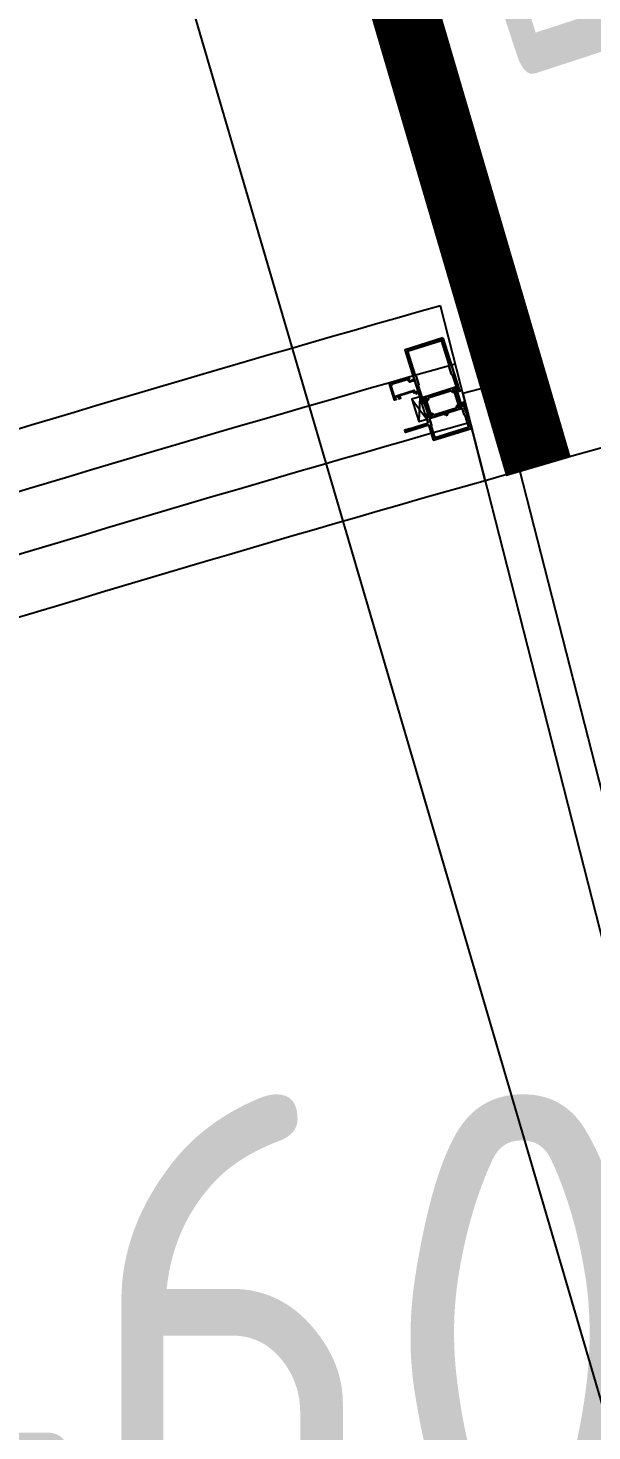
# Model space of a CAD drawing. Header units: inches. Extents: x 0 to 1813292486, y 0 to 3473589894.
# Drawn here: x 600664805 to 600665431, y 3473204494 to 3473206049 of the extents above; entities that cross this region are included whole.
import ezdxf

# ---------------------------------------------------------------- set-up
doc = ezdxf.new("R2010")
doc.units = ezdxf.units.IN
doc.header["$LTSCALE"] = 1000
doc.header["$MEASUREMENT"] = 0
for name, color, linetype in [('A-Anno-Note', 241, 'Continuous'), ('AX-MALL-DIM-P02$0$A-Anno-Dims', 3, 'Continuous'), ('AX-MALL-DIM-SY-P02$0$DIM_IDEN', 3, 'Continuous'), ('AX-MALL-P02-200$0$A-Anno-Note', 241, 'Continuous'), ('AX-MALL-WALL-P02$0$A-Anno-Note', 241, 'Continuous'), ('AX-MALL-WALL-P02-QT$0$A-Anno-Note', 241, 'Continuous'), ('AX-MALL-WALL-P02-QT$0$A-Curt', 151, 'Continuous'), ('AX-MALL-WALL-P02-QT$0$A-Detl-Patt', 8, 'Continuous'), ('AX-MALL-WALL-P02-QT$0$A-Detl-Thin', 131, 'Continuous'), ('AX-MALL-WALL-P02-QT$0$A-Wind', 4, 'Continuous'), ('AX-MALL-WALL-P02-QT$0$GASKET', 2, 'Continuous'), ('AX-MALL-WALL-P02-QT$0$STSF', 2, 'Continuous'), ('AX-MALL-WORD-P02$0$A-Wind-Iden', 11, 'Continuous')]:
    doc.layers.add(name, color=color, linetype=linetype)
doc.layers.add('AX-MALL-WALL-P02-QT$0$AM_SUPPR', color=6, linetype='Continuous', lineweight=30)
doc.styles.add('AX-MALL-DIM-P02$0$_TCH_DIM_T3', font='gbenor.shx')
doc.styles.add('AX-MALL-WORD-P02$0$_TCH_WINDOW', font='gbenor.shx', dxfattribs={"bigfont": 'gbcbig.shx'})
doc.dimstyles.new('AX-MALL-DIM-P02$0$_TCH_ARCH&&180', dxfattribs={"dimtxt": 535.5, "dimasz": 270, "dimexe": 450, "dimexo": 450, "dimgap": 137.25, "dimtad": 1, "dimdec": 0, "dimzin": 0, "dimdsep": 46, "dimtxsty": 'AX-MALL-DIM-P02$0$_TCH_DIM_T3', "dimblk": 'AX-MALL-DIM-P02$0$_ArchTick', "dimcen": 0.09, "dimclrt": 7, "dimazin": 2, "dimtfac": 1, "dimtdec": 0, "dimtix": 1, "dimtmove": 2, "dimatfit": 3, "dimfxl": 500, "dimtolj": 1, "dimtzin": 0, "dimarcsym": 0})

# ---------------------------------------------------------------- blocks, each defined once
blk = doc.blocks.new('AX-MALL-WORD-P02')
at = {"layer": 'AX-MALL-WORD-P02$0$A-Wind-Iden', "style": 'AX-MALL-WORD-P02$0$_TCH_WINDOW', "width": 0.7}
blk.add_text('LC1210', height=446.25, rotation=357.6702095290143, dxfattribs=at).set_placement((600461084.6078929, 3473036353.341724))
blk = doc.blocks.new('AX-MALL-WALL-P02-QT$0$tj')
at = {"layer": 'AX-MALL-WALL-P02-QT$0$A-Detl-Patt'}
h = blk.add_hatch(dxfattribs=at)
h.set_pattern_fill('STEEL', color=256, scale=100.0000000000001, angle=50.43183869082386)
h.set_pattern_definition([(75.00000000004839, (-14278.19445574284, 156289.8254051208), (-153.3407249234246, 41.08752340989569), []), (75.00000000004839, (-14317.88195610046, 156358.5661673546), (-153.3407249234246, 41.08752340989569), [])])
edge = h.paths.add_edge_path()
edge.add_arc((274302.9537697641, 370915.3693751197), 354853.2281302969, 270.9601093956941, 275.9513128638887)
edge.add_line((311095.3180618286, 17974.67259407043), (323404.2928284407, 17664.898229599))
edge.add_arc((337498.5854798314, -5423.033113246463), 27049.98445535583, 84.4296474408203, 121.40245730350341, ccw=False)
edge.add_line((340124.270958662, 21499.21483898163), (352435.6233639717, 23411.5238032341))
edge.add_line((352435.6233639717, 23411.5238032341), (352460.3320846558, 23263.57286787033))
edge.add_arc((262948.9762239404, 558936.3422532297), 543099.989586636, 279.486523026639, 288.5053300047131)
edge.add_line((435325.042740941, 43917.80823612213), (435185.9318172932, 44187.60760259628))
edge.add_arc((262948.9762341097, 558936.342259489), 542799.9895904897, 279.51816553668203, 288.50044427399206, ccw=False)
edge.add_line((352706.5441896915, 23608.95860147476), (352681.7270303965, 23756.88773488998))
edge.add_line((352681.7270303965, 23756.88773488998), (340117.7681742907, 21803.84383869171))
edge.add_arc((337510.0970116529, -5455.006554111635), 27383.29552171703, 84.53552636432372, 121.2026843873002)
edge.add_line((323323.7129554749, 17967.02113437653), (311085.7617697716, 18275.00808191299))
edge.add_arc((274273.8104503512, 371474.5356685471), 355112.6948552598, 270.96411062040687, 275.9501261722048, ccw=False)
edge.add_line((280248.9759351015, 16412.11376953125), (280248.9759185314, 16111.96136569977))
blk = doc.blocks.new('AX-MALL-WALL-P02-QT$0$A$C45704BEF')
at = {"color": 3, "ltscale": 10}
blk.add_lwpolyline([(18.80000000074506, -25.00024726614356), (17.5, -25.00024726614356), (17.5, -23.00024726614356), (15.49870925210416, -23.00024726614356), (15.49870925210416, -6.999231616035104), (18.4997000452131, -6.999231616035104), (18.49987648613751, -5.299231618642807, 0.4142135623695433), (18.19987648539245, -4.999231617897749), (17.80005405470729, -4.999231617897749, 0.4140000559725384), (17.50005413405597, -5.299012914299965), (17.49969883821905, -5.699499286711216, -0.483847094079415), (17.13052784092724, -5.991148311644793), (15.89966636151075, -5.699231617152691), (15.89966636151075, -1.299031617119908), (17.1397417280823, -1.005294770002365, -0.4741802569087657), (17.49969902634621, -1.298974558711052), (17.50005413405597, -1.699460931122303, 0.4140000559734259), (17.80005405470729, -1.999242229387164), (18.19987648539245, -1.999242229387164, 0.4142135624494586), (18.49987648613751, -1.699242228642106), (18.49987648613751, 0.0007206704467535019), (0, 0), (0, -22.90028521977365), (1, -22.90028521977365), (1, -22.40028521977365), (3, -22.40028521977365, -0.414213562373095), (3.5, -22.90028521977365), (3.5, -25.00028521940112), (2.913615984842181, -25.46520863845944, 0.4988684829111732), (2.92562854103744, -25.94440526142716), (5.025628542527556, -27.44440526142716, 0.8192868568614478), (5.455046217888594, -27.04232501238585), (4.5, -25.50028521940112), (4.5, -22.90028521977365, 0.414213562373095), (3, -21.40028521977365), (1, -21.40028521977365), (1, -3.19995454326272, -0.4142094303452601), (3.199968963861465, -0.9999545440077782), (14.5, -0.9996059481054544), (14.5, -5.999231616035104), (14.5, -5.999231616035104), (14.5, -24.00024726614356), (16.5, -24.00024726614356), (16.5, -25.00024726614356), (16.5, -27.20351210050285, 0.6582415972160955), (17.34365977905691, -27.56668968312442), (19.14365977980196, -25.86342484690249, 0.6827143578984822), (18.79383949562907, -25.00028521940112)], format="xyb", dxfattribs=at)
blk = doc.blocks.new('AX-MALL-WALL-P02-QT$0$尺寸分格点')
at = {"ltscale": 10}
h = blk.add_hatch(color=1, dxfattribs=at)
h.dxf.hatch_style = 1
edge = h.paths.add_edge_path()
edge.add_line((0, -1.5), (-5.470445860503725e-37, 1.862645149230957e-09))
edge.add_line((0, 1.862645149230957e-09), (-1.5, 0))
edge.add_arc((0, 0), 1.5, 180, 270)
edge = h.paths.add_edge_path()
edge.add_line((0, 1.5), (5.470445846917725e-37, 1.862645149230957e-09))
edge.add_line((0, 1.862645149230957e-09), (1.5, 0))
edge.add_arc((0, 0), 1.5, 0, 90)
for p, q in [((-2.5, 0), (2.5, 0)), ((0, -2.5), (0, 2.5))]:
    blk.add_line(p, q)
blk.add_circle((0, 0), 1.5)
blk = doc.blocks.new('AX-MALL-WALL-P02-QT$0$定位点')
blk.add_blockref('AX-MALL-WALL-P02-QT$0$尺寸分格点', (0, 0))
blk = doc.blocks.new('AX-MALL-WALL-P02-QT$0$A$C40565891')
h = blk.add_hatch()
h.set_pattern_fill('NET', color=6, scale=0.5, angle=315)
h.set_pattern_definition([(225.0000000000001, (-8954763.885715963, -14331520.94940183), (-1.122532015133644, 1.122532015133643), []), (135.0000000000001, (-8954763.885715963, -14331520.94940183), (1.122532015133643, 1.122532015133644), [])])
edge = h.paths.add_edge_path()
edge.add_line((-2.873205080628395, -1), (-17.1267949193716, -1))
edge.add_arc((-17.12679491817267, -2.000000000321539), 1.000000000321539, 90.00000006869386, 120.0000000686844)
edge.add_line((-17.6267949193716, -1.133974596858025), (-19.29999999888241, -2.099999999627471))
edge.add_line((-19.29999999888241, -2.099999999627471), (-19.59999999962747, -2.099999999627471))
edge.add_arc((-19.60000000055891, -1.700000000186378), 0.3999999994410928, 180.0000001333858, 270.00000013341844, ccw=False)
edge.add_line((-20, -1.700000001117587), (-20, 1.699999999254942))
edge.add_arc((-19.59999999962758, 1.699999999255055), 0.4000000003724153, 89.99999999998369, 180.0000000000163, ccw=False)
edge.add_line((-19.59999999962747, 2.099999999627471), (-19.29999999888241, 2.099999999627471))
edge.add_line((-19.29999999888241, 2.099999999627471), (-17.6267949193716, 1.133974596858025))
edge.add_arc((-17.12679491817268, 2.000000000321516), 1.000000000321515, 239.9999999313152, 269.9999999313065)
edge.add_line((-17.1267949193716, 1), (-2.873205080628395, 1))
edge.add_arc((-2.873205081827319, 2.000000000321497), 1.000000000321497, 270.0000000686933, 300.0000000686851)
edge.add_line((-2.373205080628395, 1.133974596858025), (-0.6999999992549419, 2.099999999627471))
edge.add_line((-0.6999999992549419, 2.099999999627471), (-0.400000000372529, 2.099999999627471))
edge.add_arc((-0.4000000003724153, 1.699999999255056), 0.4000000003724153, -1.63140612130519e-11, 90.00000000001631, ccw=False)
edge.add_line((0, 1.699999999254942), (0, -1.700000001117587))
edge.add_arc((-0.3999999994410927, -1.700000000186378), 0.3999999994410927, 269.99999986658156, 359.99999986661413, ccw=False)
edge.add_line((-0.400000000372529, -2.099999999627471), (-0.6999999992549419, -2.099999999627471))
edge.add_line((-0.6999999992549419, -2.099999999627471), (-2.373205080628395, -1.133974596858025))
edge.add_arc((-2.873205081827309, -2.00000000032146), 1.00000000032146, 59.99999993131432, 89.9999999313073)
at = {"layer": 'AX-MALL-WALL-P02-QT$0$STSF', "lineweight": 40}
blk.add_lwpolyline([(-2.873205080628395, -1), (-17.1267949193716, -1, 0.1316524975873539), (-17.6267949193716, -1.133974596858025), (-19.29999999888241, -2.099999999627471), (-19.59999999962747, -2.099999999627471, -0.4142135623732616), (-20, -1.700000001117587), (-20, 1.699999999254942, -0.4142135623732612), (-19.59999999962747, 2.099999999627471), (-19.29999999888241, 2.099999999627471), (-17.6267949193716, 1.133974596858025, 0.1316524975873571), (-17.1267949193716, 1), (-2.873205080628395, 1, 0.1316524975873597), (-2.373205080628395, 1.133974596858025), (-0.6999999992549419, 2.099999999627471), (-0.400000000372529, 2.099999999627471, -0.4142135623732616), (0, 1.699999999254942), (0, -1.700000001117587, -0.4142135623732616), (-0.400000000372529, -2.099999999627471), (-0.6999999992549419, -2.099999999627471), (-2.373205080628395, -1.133974596858025, 0.1316524975873647)], format="xyb", close=True, dxfattribs=at)
blk = doc.blocks.new('AX-MALL-WALL-P02-QT$0$A$C5DA96DE0')
at = {"layer": 'AX-MALL-WALL-P02-QT$0$AM_SUPPR', "color": 3}
for points in [[(-22.00068093277514, 105.1999999992549), (-22.00001176260412, 46.60000000149012, -0.414213562373095), (-21.70001176185906, 46.29999999888241), (-21.7000117637217, 45.30000000074506, -0.4142135651008757), (-21.90001176483929, 45.09999999962747), (-22.11765938811004, 45.09999999962747, 0.3152987896086648), (-22.30559791438282, 44.96840402856469), (-22.88795028813183, 43.36840402893722, 0.5486187836891172), (-22.68258061446249, 43.10076105967164), (-19.96206398494542, 43.32127769291401, 0.1763269799607178), (-19.83807377703488, 43.37909527309239), (-19.45859040878713, 43.75857864320278, 0.5773502703764628), (-19.54824795387685, 44.09318516403437), (-19.70076583139598, 44.13405220396817, -0.3107450373417215), (-19.86631920561194, 44.32805990986526), (-20.20001176558435, 46.220524456352), (-20.20001176558435, 46.30000000074506, -0.664494698151357), (-19.35008465312421, 46.6571428515017, 0.1962615707062706), (-19.21011380665004, 46.59999999962747), (-15.80001176707447, 46.59999999962747, -0.414213562373095), (-15.50001176446676, 46.30000000074506), (-15.50001176446676, 45.99448045343161), (-16.4794679954648, 44.32503772899508, 0.5796797259406589), (-16.35058767162263, 44.09999999776483), (-15.09727879799902, 44.09999999776483, 0.266079426403572), (-14.23476512730122, 44.59396623261273), (-13.34764037840068, 46.10603376291692, -0.2660794268336467), (-12.48512670956552, 46.59999999776483), (-12.48512670956552, 46.59999999776483), (12.48510318435729, 46.59999999962747, -0.2660794268336467), (13.3476168513298, 46.10603376291692), (14.23474160209298, 44.59396623261273, 0.266079426403572), (15.09725527279079, 44.09999999962747), (16.35056414455175, 44.09999999962747, 0.5796797259406589), (16.47944446653128, 44.32503772713244), (15.49998823925853, 45.99448045343161), (15.49998823553324, 46.29999999888241, -0.414213562373095), (15.7999882362783, 46.59999999962747), (19.21009027957916, 46.59999999962747, 0.1962615707062706), (19.35006112605333, 46.6571428515017, -0.664494698151357), (20.19998823665082, 46.29999999888241), (20.19998823665082, 46.220524456352), (19.86629567667842, 44.32805990800261, -0.3107450373417215), (19.70074230805039, 44.13405220396817), (19.54822442866862, 44.09318516217172, 0.5773502703764628), (19.45856687985361, 43.75857864320278), (19.83805025182664, 43.37909527309239, 0.1763269799607178), (19.96204045787454, 43.32127769291401), (22.68255708739161, 43.10076105967164, 0.5486187836891172), (22.88792676106095, 43.36840402893722), (22.30557438544929, 44.96840402670205, 0.3152987896086648), (22.11763586290181, 45.10000000149012), (21.89998823590577, 45.09999999962747, -0.4142135651008757), (21.69998823665082, 45.29999999888241), (21.69998823478818, 46.29999999888241, -0.414213562373095), (21.99998823739588, 46.59999999962747), (22.00029997527599, 73.89985392801464)], [(-12.48512671142817, 26.59999999962747), (-12.48512671142817, 26.59999999962747, -0.266079426695036), (-13.34764038026333, 27.09396623820066), (-14.23476512916386, 28.60603376477957, 0.2660794267352428), (-15.09727879799902, 29.10000000149012), (-16.35058767162263, 29.09999999962747, 0.5796797243171364), (-16.4794679954648, 28.87496227398515), (-15.50001176446676, 27.20551954396069), (-15.50001176819205, 26.90000000223517, -0.414213562429924), (-15.80001176521182, 26.59999999776483), (-19.21011380665004, 26.59999999962747, 0.196261570738114), (-19.35008465498686, 26.54285714589059, -0.6644947009864839), (-20.20001176558435, 26.90000000223517), (-20.20001176558435, 26.97947554662824), (-19.86631920747459, 28.87194008752704, -0.3107450376907102), (-19.70076583139598, 29.06594779156148), (-19.5482479557395, 29.10681483522058, 0.5773502691095918), (-19.45859040878713, 29.44142135605216), (-19.83807377517223, 29.82090472429991, 0.1763269806166101), (-19.96206398680806, 29.87872230820358), (-22.68258061632514, 30.0992389395833, 0.5486187865199976), (-22.88795028440654, 29.83159597031772), (-22.30559791252017, 28.23159597069025, 0.3152987889515711), (-22.1176593862474, 28.09999999962747), (-21.90001176297665, 28.09999999776483, -0.4142135620321224), (-21.70001176558435, 27.89999999850988), (-21.70001176558435, 26.90000000037253, -0.414213562429924), (-22.00001176446676, 26.59999999962747), (-22.00026272423565, -1.862645149230957e-09), (22.00026272051036, 0), (22.00006804615259, 18.00577012822032)], [(22.00005050562322, 19.99999999813735), (21.99998823739588, 26.59999999962747, -0.414213562429924), (21.69998823665082, 26.90000000037253), (21.69998823478818, 27.89999999850988, -0.4142135620321224), (21.89998823776841, 28.09999999962747), (22.11763586103916, 28.09999999776483, 0.3152987889515711), (22.30557438544929, 28.23159596882761), (22.88792676106095, 29.83159597218037, 0.5486187865199976), (22.68255708925426, 30.0992389395833), (19.96204045601189, 29.87872230820358, 0.1763269806166101), (19.83805024810135, 29.82090472429991), (19.45856687985361, 29.44142135605216, 0.5773502691095918), (19.54822443053126, 29.10681483708322), (19.70074230805039, 29.06594779156148, -0.3107450376907102), (19.86629567667842, 28.87194008752704), (20.19998823851347, 26.97947554290295), (20.19998824037611, 26.89999999850988, -0.6644947009864839), (19.35006112605333, 26.54285714402795, 0.196261570738114), (19.21009027957916, 26.59999999776483), (15.79998823441565, 26.59999999776483, -0.414213562429924), (15.49998823925853, 26.89999999850988), (15.49998823925853, 27.20551954582334), (16.47944446466863, 28.87496227398515, 0.5796797243171364), (16.3505641464144, 29.09999999962747), (15.09725527092814, 29.09999999776483, 0.2660794267352428), (14.23474160209298, 28.60603376477957), (13.3476168513298, 27.09396623820066, -0.266079426695036), (12.48510318249464, 26.59999999962747), (-12.48512671142817, 26.59999999962747)]]:
    blk.add_lwpolyline(points, format="xyb", dxfattribs=at)
for points in [[(22.00029996782541, 73.89983759261668), (22.00005446560681, 73.89983759261668), (21.99998823553324, 105.1999999992549), (-22.00068093277514, 105.1999999992549)], [(-19.80001176521182, 103), (-19.80001176521182, 103), (-19.80001176334918, 74.70021012239158), (-19.00001176446676, 73.70021012239158), (-19.00001176446676, 68.70021012239158), (-19.00001176446676, 63.70021012239158), (-20.00001176446676, 62.70021012611687), (-20.00001176446676, 48.79999999888241), (19.99998823553324, 48.79999999701977), (19.99998823739588, 62.70021012425423), (18.99998823739588, 63.70021012425423), (18.99998823739588, 68.70021012239158), (18.99998823553324, 73.70021012425423), (19.79998823814094, 74.70021012052894), (19.79998823814094, 103), (-19.80001176521182, 103)], [(-19.00003717839718, 24.40000000223517), (-19.00003717839718, 16.60000000149012), (-19.8001159671694, 15.59989579208195), (-19.80026083253324, 2.199999997392297), (-19.80001176521182, 2.199999999254942), (19.80023730732501, 2.199999997392297), (19.80009244196117, 15.5998957939446), (19.0000136513263, 16.60000000149012), (19.0000136513263, 24.40000000223517), (-19.00003717839718, 24.40000000223517)], [(21.99999776296318, 20.00577012635767), (43.9999977555126, 20.00634960085154), (43.99998722039163, 20.40634960122406), (44.99999512173235, 20.10637594014406), (44.99998722039163, 20.40637594088912), (45.99999512173235, 20.10640227980912), (45.99998722039163, 20.40640228055418), (46.99999512173235, 20.10642861947417), (46.99998722039163, 20.40642862021923), (47.99999511986971, 20.10645495913923), (47.99998721852899, 20.40645495988429), (48.99998721852899, 20.40648129954934), (49.00005043298006, 18.00648130103946), (22.00006804615259, 18.00577012822032)]]:
    blk.add_lwpolyline(points, dxfattribs=at)
at = {"color": 6, "ltscale": 10, "xscale": -0.9999999999999999, "rotation": 90}
blk.add_blockref('AX-MALL-WALL-P02-QT$0$A$C40565891', (-17.70395603775978, 26.59999999776483), dxfattribs=at)
at = {"color": 6, "ltscale": 10, "rotation": 270}
blk.add_blockref('AX-MALL-WALL-P02-QT$0$A$C40565891', (17.7039325106889, 26.59999999962747), dxfattribs=at)
blk = doc.blocks.new('AX-MALL-WALL-P02-QT$0$A$C3B8A2171')
at = {"color": 6}
for p, q in [((22.00012849643826, 27), (31.33094626852107, 1)), ((31.33094626478851, 27), (22.00012850017083, 1))]:
    blk.add_line(p, q, dxfattribs=at)
blk.add_lwpolyline([(22.00012849643826, 27), (31.33094626478851, 27), (31.33094626852107, 1), (22.00012850017083, 1)], close=True, dxfattribs=at)
at = {"color": 6, "ltscale": 10}
blk.add_blockref('AX-MALL-WALL-P02-QT$0$A$C5DA96DE0', (7.275957614183426e-12, -23.70584608986974), dxfattribs=at)
at = {"color": 6, "ltscale": 10, "rotation": 270}
blk.add_blockref('AX-MALL-WALL-P02-QT$0$A$C45704BEF', (49.90041371808184, 50.19399150274694), dxfattribs=at)
at = {"layer": 'AX-MALL-WALL-P02-QT$0$GASKET', "extrusion": (0, 0, -1), "zscale": -1, "rotation": 270}
blk.add_blockref('AX-MALL-WALL-P02-QT$0$定位点', (0, 0), dxfattribs=at)
blk = doc.blocks.new('AX-MALL-WALL-P02-QT$0$mqst2')
at = {"color": 6, "ltscale": 10, "xscale": -0.9999999999999997, "rotation": 17.52627538207762}
blk.add_blockref('AX-MALL-WALL-P02-QT$0$A$C3B8A2171', (451678.9387971163, -41652.45484638214), dxfattribs=at)
blk = doc.blocks.new('AX-MALL-WALL-P02-QT$0$$DorLib2D$00000002')
for p, q in [((-0.5, -5.684341886080802e-17), (-0.5000000000000007, 0.4875)), ((-0.4750000000000007, 0.4875), (-0.5000000000000007, 0.4875)), ((-0.475, -2.842170943040401e-17), (-0.4750000000000007, 0.4875)), ((0.475, -2.842170943040401e-17), (0.4750000000000007, 0.4875)), ((0.4750000000000007, 0.4875), (0.5000000000000007, 0.4875)), ((0.5, -5.684341886080802e-17), (0.5000000000000007, 0.4875)), ((-0.5, -5.684341886080802e-17), (-0.475, -2.842170943040401e-17)), ((0.5, -5.684341886080802e-17), (0.475, -2.842170943040401e-17))]:
    blk.add_line(p, q)
at = {"lineweight": 13}
for centre, start, end in [((-0.4875, -4.263256414560601e-17), 0, 88.53071641864632), ((0.4875, -4.263256414560601e-17), 91.4692835813537, 180)]:
    blk.add_arc(centre, 0.4875, start, end, dxfattribs=at)
blk = doc.blocks.new('AX-MALL-WALL-P02-QT')
at = {"layer": 'AX-MALL-WALL-P02-QT$0$A-Curt'}
blk.add_line((600460916.3819994, 3473035948.11491), (600460937.6437162, 3473036147.050322), dxfattribs=at)
for centre, radius, start, end in [((600458471.6632787, 3473005546.250352), 30700.0002976065, 85.39274756061566, 88.36435421560297), ((600458471.6632776, 3473005546.250353), 30633.33363050489, 85.39599795636602, 88.36435421350464), ((600458471.6632723, 3473005546.250351), 30566.66696474552, 85.39926252796877, 88.36435420368153), ((600458471.6632847, 3473005546.250352), 30500.00029758129, 85.40254140873691, 88.36435422684295)]:
    blk.add_arc(centre, radius, start, end, dxfattribs=at)
at = {"layer": 'AX-MALL-WALL-P02-QT$0$A-Wind'}
blk.add_arc((600458471.6632757, 3473005546.250351), 30500.00029907494, 82.39651812321692, 85.40253970171757, dxfattribs=at)
at = {"layer": 'AX-MALL-WALL-P02-QT$0$A-Anno-Note', "rotation": 339.5681613092181}
blk.add_blockref('AX-MALL-WALL-P02-QT$0$mqst2', (600052179.2710491, 3473232742.396311), dxfattribs=at)
at = {"layer": 'AX-MALL-WALL-P02-QT$0$A-Detl-Thin', "rotation": 339.5681613091762}
blk.add_blockref('AX-MALL-WALL-P02-QT$0$tj', (600144118.6961328, 3473128496.287411), dxfattribs=at)
at = {"layer": 'AX-MALL-WALL-P02-QT$0$A-Wind', "xscale": 1600, "yscale": 1600, "zscale": 200, "rotation": 173.8995289143677}
blk.add_blockref('AX-MALL-WALL-P02-QT$0$$DorLib2D$00000002', (600461722.4825261, 3473035962.564929), dxfattribs=at)
blk = doc.blocks.new('AX-MALL-WALL-P02')
at = {"layer": 'AX-MALL-WALL-P02$0$A-Anno-Note'}
blk.add_blockref('AX-MALL-WORD-P02', (0, 0), dxfattribs=at)
blk.add_blockref('AX-MALL-WALL-P02-QT', (0, 0), dxfattribs=at)
blk = doc.blocks.new('AX-MALL-DIM-SY-P02')
at = {"layer": 'AX-MALL-DIM-SY-P02$0$DIM_IDEN'}
blk.add_line((600460806.1280003, 3473036705.874157), (600460257.4601521, 3473029005.136748), dxfattribs=at)
at = {"layer": 'AX-MALL-DIM-SY-P02$0$DIM_IDEN', "const_width": 75}
blk.add_lwpolyline([(600461030.5590723, 3473036689.883726), (600460977.2576343, 3473035941.780153)], dxfattribs=at)
blk = doc.blocks.new('AX-MALL-DIM-P02$0$_ArchTick')
at = {"color": 0, "linetype": 'ByBlock', "const_width": 0.4}
blk.add_lwpolyline([(-0.5, -0.5), (0.5, 0.5)], dxfattribs=at)
blk = doc.blocks.new('*D1065')
at = {"layer": 'AX-MALL-DIM-P02$0$A-Anno-Dims', "color": 0, "lineweight": -2, "transparency": 16777216}
for p, q in [((600458616.9153074, 3473036037.99736), (600458238.3744792, 3473035021.860416)), ((600458395.4662534, 3473035443.550082), (600461637.694049, 3473034235.725091)), ((600461859.143103, 3473034830.172369), (600461480.6022748, 3473033814.035425))]:
    blk.add_line(p, q, dxfattribs=at)
at = {"layer": 'AX-MALL-DIM-P02$0$A-Anno-Dims', "color": 0, "lineweight": -2, "transparency": 16777216, "xscale": 270, "yscale": 270, "zscale": 270}
for p, rotation in [((600458395.4662534, 3473035443.550082), 159.5681613011593), ((600461637.694049, 3473034235.725091), 339.5681613011593)]:
    blk.add_blockref('AX-MALL-DIM-P02$0$_ArchTick', p, dxfattribs=dict(at, rotation=rotation))
at = {"layer": 'AX-MALL-DIM-P02$0$A-Anno-Dims', "color": 7, "transparency": 16777216, "insert": (600460157.962748, 3473035219.158286), "char_height": 535.5, "attachment_point": 5, "rotation": 339.56816130115925, "style": 'AX-MALL-DIM-P02$0$_TCH_DIM_T3'}
blk.add_mtext('\\A1;3460', dxfattribs=at)
blk = doc.blocks.new('AX-MALL-DIM-P02')
at = {"layer": 'AX-MALL-DIM-P02$0$A-Anno-Dims'}
blk.add_lwpolyline([(600460648.143656, 3473036430.661561, 0, 0, 0), (600459976.4125124, 3473036470.447393, 0, 144, 0), (600460515.4678234, 3473036438.519792, 0, 0, 0)], format="xyseb", dxfattribs=at)
blk.add_blockref('AX-MALL-DIM-SY-P02', (0, 0), dxfattribs=at)
dim = blk.add_aligned_dim(p1=(600458774.0070816, 3473036459.687026), p2=(600462016.2348773, 3473035251.862035), distance=-1084.3557752489833, dimstyle='AX-MALL-DIM-P02$0$_TCH_ARCH&&180', dxfattribs=at)
dim.commit()
dim.dimension.update_dxf_attribs({"geometry": '*D1065', "text_midpoint": (600460157.962748, 3473035219.158286)})
blk = doc.blocks.new('AX-MALL-P02-200')
at = {"layer": 'AX-MALL-P02-200$0$A-Anno-Note'}
blk.add_blockref('AX-MALL-WALL-P02', (0, 0), dxfattribs=at)
blk.add_blockref('AX-MALL-DIM-P02', (0, 0), dxfattribs=at)

msp = doc.modelspace()

# ---------------------------------------------------------------- block references
at = {"layer": 'A-Anno-Note', "rotation": 20.43183869077545}
msp.add_blockref('AX-MALL-P02-200', (1250392458.527329, 9048125.682563305), dxfattribs=at)

doc.saveas('drawing.dxf')
